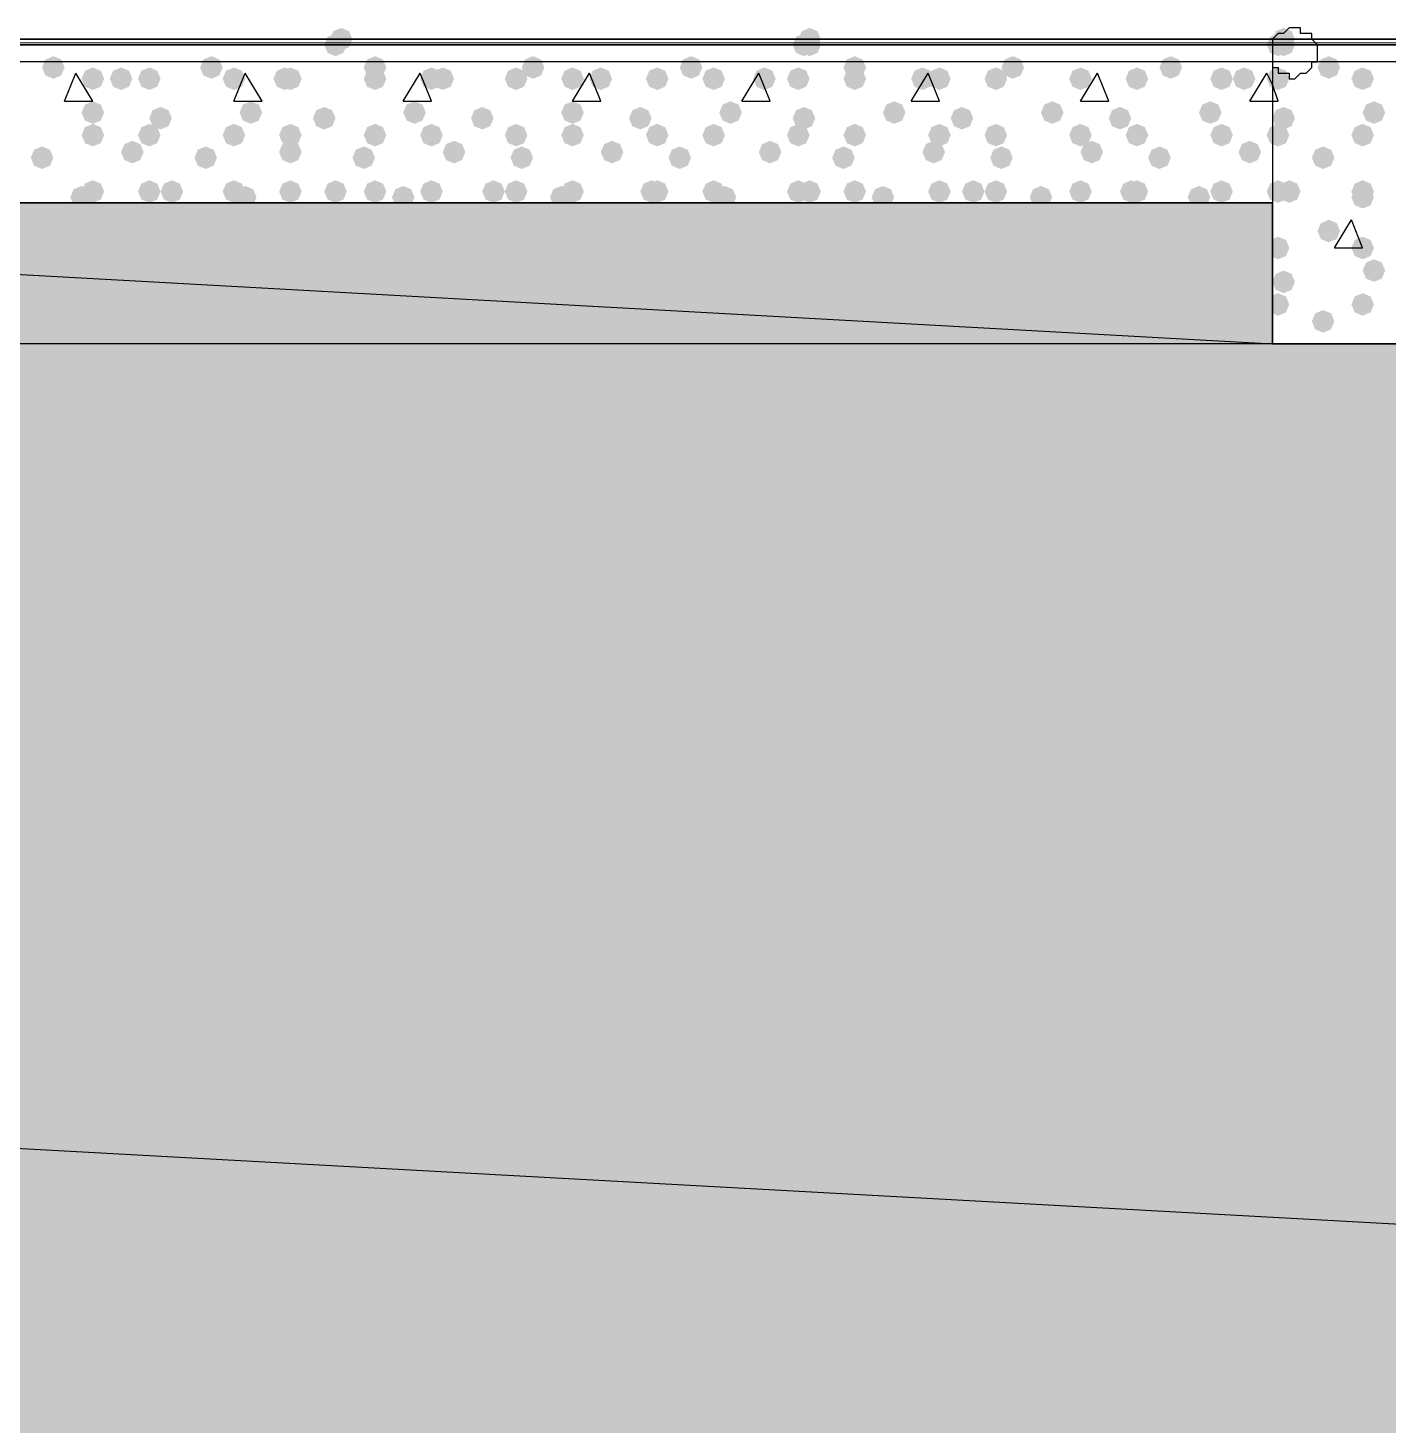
# Model space of a CAD drawing. Header units: millimetres. Extents: x 0 to 420, y 0 to 297.
# Drawn here: x 149.42 to 159.62, y 217.69 to 228.18 of the extents above; entities that cross this region are included whole.
import ezdxf

# ---------------------------------------------------------------- set-up
doc = ezdxf.new("R2010")
doc.units = ezdxf.units.MM
doc.layers.get('0').update_dxf_attribs({"linetype": 'CONTINUOUS'})

msp = doc.modelspace()

# ---------------------------------------------------------------- hatches: boundary and pattern name
at = {"true_color": 0x0000fe}
for points in [[(151.807333, 228.049667), (151.782463, 227.989871), (151.722667, 227.965), (151.662871, 227.989871), (151.638, 228.049667), (151.662871, 228.109462), (151.722667, 228.134333), (151.782462, 228.109463)], [(151.807333, 228.049667), (151.782463, 227.989871), (151.722667, 227.965), (151.662871, 227.989871), (151.638, 228.049667), (151.662871, 228.109462), (151.722667, 228.134333), (151.782462, 228.109463)], [(151.807333, 228.049667), (151.782463, 227.989871), (151.722667, 227.965), (151.662871, 227.989871), (151.638, 228.049667), (151.662871, 228.109462), (151.722667, 228.134333), (151.782462, 228.109463)], [(151.849667, 228.092), (151.824796, 228.032204), (151.765, 228.007333), (151.705204, 228.032204), (151.680333, 228.092), (151.705204, 228.151796), (151.765, 228.176667), (151.824796, 228.151796)], [(155.321, 228.049667), (155.296129, 227.989871), (155.236333, 227.965), (155.176538, 227.989871), (155.151667, 228.049667), (155.176537, 228.109462), (155.236333, 228.134333), (155.296129, 228.109463)], [(155.363333, 228.092), (155.338462, 228.032204), (155.278667, 228.007333), (155.218871, 228.032204), (155.194, 228.092), (155.218871, 228.151796), (155.278667, 228.176667), (155.338462, 228.151796)], [(155.363333, 228.049667), (155.338462, 227.989871), (155.278667, 227.965), (155.218871, 227.989871), (155.194, 228.049667), (155.218871, 228.109462), (155.278667, 228.134333), (155.338462, 228.109463)], [(155.363333, 228.049667), (155.338462, 227.989871), (155.278667, 227.965), (155.218871, 227.989871), (155.194, 228.049667), (155.218871, 228.109462), (155.278667, 228.134333), (155.338462, 228.109463)], [(158.877, 228.049667), (158.852129, 227.989871), (158.792333, 227.965), (158.732538, 227.989871), (158.707667, 228.049667), (158.732537, 228.109462), (158.792333, 228.134333), (158.852129, 228.109463)], [(158.877, 228.049667), (158.852129, 227.989871), (158.792333, 227.965), (158.732538, 227.989871), (158.707667, 228.049667), (158.732537, 228.109462), (158.792333, 228.134333), (158.852129, 228.109463)], [(158.919333, 228.092), (158.894463, 228.032204), (158.834667, 228.007333), (158.774871, 228.032204), (158.75, 228.092), (158.774871, 228.151796), (158.834667, 228.176667), (158.894462, 228.151796)], [(158.919333, 228.049667), (158.894463, 227.989871), (158.834667, 227.965), (158.774871, 227.989871), (158.75, 228.049667), (158.774871, 228.109462), (158.834667, 228.134333), (158.894462, 228.109463)]]:
    msp.add_hatch(color=0, dxfattribs=at).paths.add_polyline_path(points, flags=0)
at = {"true_color": 0x000007}
h = msp.add_hatch(color=0, dxfattribs=at)
h.paths.add_polyline_path([(38.565667, 228.049667), (386.969, 228.049667)], flags=0)
h.paths.add_polyline_path([(386.969, 228.049667), (38.565667, 228.049667)], flags=0)
at = {"true_color": 0x000008}
for points in [[(149.690667, 227.880333), (149.665796, 227.820537), (149.606, 227.795667), (149.546204, 227.820537), (149.521333, 227.880333), (149.546204, 227.940129), (149.606, 227.965), (149.665796, 227.940129)], [(150.876, 227.880333), (150.851129, 227.820537), (150.791333, 227.795667), (150.731538, 227.820537), (150.706667, 227.880333), (150.731537, 227.940129), (150.791333, 227.965), (150.851129, 227.940129)], [(152.103667, 227.880333), (152.078796, 227.820537), (152.019, 227.795667), (151.959204, 227.820537), (151.934333, 227.880333), (151.959204, 227.940129), (152.019, 227.965), (152.078796, 227.940129)], [(153.289, 227.880333), (153.264129, 227.820537), (153.204333, 227.795667), (153.144538, 227.820537), (153.119667, 227.880333), (153.144537, 227.940129), (153.204333, 227.965), (153.264129, 227.940129)], [(154.474333, 227.880333), (154.449463, 227.820537), (154.389667, 227.795667), (154.329871, 227.820537), (154.305, 227.880333), (154.329871, 227.940129), (154.389667, 227.965), (154.449462, 227.940129)], [(155.702, 227.880333), (155.677129, 227.820537), (155.617333, 227.795667), (155.557538, 227.820537), (155.532667, 227.880333), (155.557537, 227.940129), (155.617333, 227.965), (155.677129, 227.940129)], [(156.887333, 227.880333), (156.862462, 227.820537), (156.802667, 227.795667), (156.742871, 227.820537), (156.718, 227.880333), (156.742871, 227.940129), (156.802667, 227.965), (156.862462, 227.940129)], [(158.072667, 227.880333), (158.047796, 227.820537), (157.988, 227.795667), (157.928204, 227.820537), (157.903333, 227.880333), (157.928204, 227.940129), (157.988, 227.965), (158.047796, 227.940129)], [(149.987, 227.795667), (149.962129, 227.735871), (149.902333, 227.711), (149.842538, 227.735871), (149.817667, 227.795667), (149.842537, 227.855462), (149.902333, 227.880333), (149.962129, 227.855463)], [(150.198667, 227.795667), (150.173796, 227.735871), (150.114, 227.711), (150.054204, 227.735871), (150.029333, 227.795667), (150.054204, 227.855462), (150.114, 227.880333), (150.173796, 227.855463)], [(150.410333, 227.795667), (150.385463, 227.735871), (150.325667, 227.711), (150.265871, 227.735871), (150.241, 227.795667), (150.265871, 227.855462), (150.325667, 227.880333), (150.385462, 227.855463)], [(151.045333, 227.795667), (151.020463, 227.735871), (150.960667, 227.711), (150.900871, 227.735871), (150.876, 227.795667), (150.900871, 227.855462), (150.960667, 227.880333), (151.020462, 227.855463)], [(151.426333, 227.795667), (151.401462, 227.735871), (151.341667, 227.711), (151.281871, 227.735871), (151.257, 227.795667), (151.281871, 227.855462), (151.341667, 227.880333), (151.401462, 227.855463)], [(151.468667, 227.795667), (151.443796, 227.735871), (151.384, 227.711), (151.324204, 227.735871), (151.299333, 227.795667), (151.324204, 227.855462), (151.384, 227.880333), (151.443796, 227.855463)], [(152.103667, 227.795667), (152.078796, 227.735871), (152.019, 227.711), (151.959204, 227.735871), (151.934333, 227.795667), (151.959204, 227.855462), (152.019, 227.880333), (152.078796, 227.855463)], [(152.527, 227.795667), (152.502129, 227.735871), (152.442333, 227.711), (152.382538, 227.735871), (152.357667, 227.795667), (152.382537, 227.855462), (152.442333, 227.880333), (152.502129, 227.855463)], [(152.611667, 227.795667), (152.586796, 227.735871), (152.527, 227.711), (152.467204, 227.735871), (152.442333, 227.795667), (152.467204, 227.855462), (152.527, 227.880333), (152.586796, 227.855463)], [(153.162, 227.795667), (153.137129, 227.735871), (153.077333, 227.711), (153.017538, 227.735871), (152.992667, 227.795667), (153.017537, 227.855462), (153.077333, 227.880333), (153.137129, 227.855463)], [(153.585333, 227.795667), (153.560463, 227.735871), (153.500667, 227.711), (153.440871, 227.735871), (153.416, 227.795667), (153.440871, 227.855462), (153.500667, 227.880333), (153.560462, 227.855463)], [(153.797, 227.795667), (153.772129, 227.735871), (153.712333, 227.711), (153.652538, 227.735871), (153.627667, 227.795667), (153.652537, 227.855462), (153.712333, 227.880333), (153.772129, 227.855463)], [(154.220333, 227.795667), (154.195463, 227.735871), (154.135667, 227.711), (154.075871, 227.735871), (154.051, 227.795667), (154.075871, 227.855462), (154.135667, 227.880333), (154.195462, 227.855463)], [(154.643667, 227.795667), (154.618796, 227.735871), (154.559, 227.711), (154.499204, 227.735871), (154.474333, 227.795667), (154.499204, 227.855462), (154.559, 227.880333), (154.618796, 227.855463)], [(155.024667, 227.795667), (154.999796, 227.735871), (154.94, 227.711), (154.880204, 227.735871), (154.855333, 227.795667), (154.880204, 227.855462), (154.94, 227.880333), (154.999796, 227.855463)], [(155.278667, 227.795667), (155.253796, 227.735871), (155.194, 227.711), (155.134204, 227.735871), (155.109333, 227.795667), (155.134204, 227.855462), (155.194, 227.880333), (155.253796, 227.855463)], [(155.702, 227.795667), (155.677129, 227.735871), (155.617333, 227.711), (155.557538, 227.735871), (155.532667, 227.795667), (155.557537, 227.855462), (155.617333, 227.880333), (155.677129, 227.855463)], [(156.21, 227.795667), (156.185129, 227.735871), (156.125333, 227.711), (156.065538, 227.735871), (156.040667, 227.795667), (156.065537, 227.855462), (156.125333, 227.880333), (156.185129, 227.855463)], [(156.337, 227.795667), (156.312129, 227.735871), (156.252333, 227.711), (156.192538, 227.735871), (156.167667, 227.795667), (156.192537, 227.855462), (156.252333, 227.880333), (156.312129, 227.855463)], [(156.760333, 227.795667), (156.735463, 227.735871), (156.675667, 227.711), (156.615871, 227.735871), (156.591, 227.795667), (156.615871, 227.855462), (156.675667, 227.880333), (156.735462, 227.855463)], [(157.395333, 227.795667), (157.370463, 227.735871), (157.310667, 227.711), (157.250871, 227.735871), (157.226, 227.795667), (157.250871, 227.855462), (157.310667, 227.880333), (157.370462, 227.855463)], [(157.395333, 227.795667), (157.370463, 227.735871), (157.310667, 227.711), (157.250871, 227.735871), (157.226, 227.795667), (157.250871, 227.855462), (157.310667, 227.880333), (157.370462, 227.855463)], [(157.818667, 227.795667), (157.793796, 227.735871), (157.734, 227.711), (157.674204, 227.735871), (157.649333, 227.795667), (157.674204, 227.855462), (157.734, 227.880333), (157.793796, 227.855463)], [(158.453667, 227.795667), (158.428796, 227.735871), (158.369, 227.711), (158.309204, 227.735871), (158.284333, 227.795667), (158.309204, 227.855462), (158.369, 227.880333), (158.428796, 227.855463)], [(158.623, 227.795667), (158.598129, 227.735871), (158.538333, 227.711), (158.478538, 227.735871), (158.453667, 227.795667), (158.478537, 227.855462), (158.538333, 227.880333), (158.598129, 227.855463)], [(149.987, 227.541667), (149.962129, 227.481871), (149.902333, 227.457), (149.842538, 227.481871), (149.817667, 227.541667), (149.842537, 227.601462), (149.902333, 227.626333), (149.962129, 227.601463)], [(150.495, 227.499333), (150.470129, 227.439537), (150.410333, 227.414667), (150.350538, 227.439537), (150.325667, 227.499333), (150.350537, 227.559129), (150.410333, 227.584), (150.470129, 227.559129)], [(151.172333, 227.541667), (151.147462, 227.481871), (151.087667, 227.457), (151.027871, 227.481871), (151.003, 227.541667), (151.027871, 227.601462), (151.087667, 227.626333), (151.147462, 227.601463)], [(151.722667, 227.499333), (151.697796, 227.439537), (151.638, 227.414667), (151.578204, 227.439537), (151.553333, 227.499333), (151.578204, 227.559129), (151.638, 227.584), (151.697796, 227.559129)], [(152.4, 227.541667), (152.375129, 227.481871), (152.315333, 227.457), (152.255538, 227.481871), (152.230667, 227.541667), (152.255537, 227.601462), (152.315333, 227.626333), (152.375129, 227.601463)], [(152.908, 227.499333), (152.883129, 227.439537), (152.823333, 227.414667), (152.763537, 227.439537), (152.738667, 227.499333), (152.763537, 227.559129), (152.823333, 227.584), (152.883129, 227.559129)], [(153.585333, 227.541667), (153.560463, 227.481871), (153.500667, 227.457), (153.440871, 227.481871), (153.416, 227.541667), (153.440871, 227.601462), (153.500667, 227.626333), (153.560462, 227.601463)], [(154.093333, 227.499333), (154.068463, 227.439537), (154.008667, 227.414667), (153.948871, 227.439537), (153.924, 227.499333), (153.948871, 227.559129), (154.008667, 227.584), (154.068462, 227.559129)], [(154.770667, 227.541667), (154.745796, 227.481871), (154.686, 227.457), (154.626204, 227.481871), (154.601333, 227.541667), (154.626204, 227.601462), (154.686, 227.626333), (154.745796, 227.601463)], [(155.321, 227.499333), (155.296129, 227.439537), (155.236333, 227.414667), (155.176538, 227.439537), (155.151667, 227.499333), (155.176537, 227.559129), (155.236333, 227.584), (155.296129, 227.559129)], [(155.998333, 227.541667), (155.973462, 227.481871), (155.913667, 227.457), (155.853871, 227.481871), (155.829, 227.541667), (155.853871, 227.601462), (155.913667, 227.626333), (155.973462, 227.601463)], [(156.506333, 227.499333), (156.481462, 227.439537), (156.421667, 227.414667), (156.361871, 227.439537), (156.337, 227.499333), (156.361871, 227.559129), (156.421667, 227.584), (156.481462, 227.559129)], [(157.183667, 227.541667), (157.158796, 227.481871), (157.099, 227.457), (157.039204, 227.481871), (157.014333, 227.541667), (157.039204, 227.601462), (157.099, 227.626333), (157.158796, 227.601463)], [(157.691667, 227.499333), (157.666796, 227.439537), (157.607, 227.414667), (157.547204, 227.439537), (157.522333, 227.499333), (157.547204, 227.559129), (157.607, 227.584), (157.666796, 227.559129)], [(158.369, 227.541667), (158.344129, 227.481871), (158.284333, 227.457), (158.224538, 227.481871), (158.199667, 227.541667), (158.224537, 227.601462), (158.284333, 227.626333), (158.344129, 227.601463)], [(149.987, 227.372333), (149.962129, 227.312537), (149.902333, 227.287667), (149.842538, 227.312537), (149.817667, 227.372333), (149.842537, 227.432129), (149.902333, 227.457), (149.962129, 227.432129)], [(150.410333, 227.372333), (150.385463, 227.312537), (150.325667, 227.287667), (150.265871, 227.312537), (150.241, 227.372333), (150.265871, 227.432129), (150.325667, 227.457), (150.385462, 227.432129)], [(151.045333, 227.372333), (151.020463, 227.312537), (150.960667, 227.287667), (150.900871, 227.312537), (150.876, 227.372333), (150.900871, 227.432129), (150.960667, 227.457), (151.020462, 227.432129)], [(151.468667, 227.372333), (151.443796, 227.312537), (151.384, 227.287667), (151.324204, 227.312537), (151.299333, 227.372333), (151.324204, 227.432129), (151.384, 227.457), (151.443796, 227.432129)], [(152.103667, 227.372333), (152.078796, 227.312537), (152.019, 227.287667), (151.959204, 227.312537), (151.934333, 227.372333), (151.959204, 227.432129), (152.019, 227.457), (152.078796, 227.432129)], [(152.527, 227.372333), (152.502129, 227.312537), (152.442333, 227.287667), (152.382538, 227.312537), (152.357667, 227.372333), (152.382537, 227.432129), (152.442333, 227.457), (152.502129, 227.432129)], [(153.162, 227.372333), (153.137129, 227.312537), (153.077333, 227.287667), (153.017538, 227.312537), (152.992667, 227.372333), (153.017537, 227.432129), (153.077333, 227.457), (153.137129, 227.432129)], [(153.585333, 227.372333), (153.560463, 227.312537), (153.500667, 227.287667), (153.440871, 227.312537), (153.416, 227.372333), (153.440871, 227.432129), (153.500667, 227.457), (153.560462, 227.432129)], [(154.220333, 227.372333), (154.195463, 227.312537), (154.135667, 227.287667), (154.075871, 227.312537), (154.051, 227.372333), (154.075871, 227.432129), (154.135667, 227.457), (154.195462, 227.432129)], [(154.643667, 227.372333), (154.618796, 227.312537), (154.559, 227.287667), (154.499204, 227.312537), (154.474333, 227.372333), (154.499204, 227.432129), (154.559, 227.457), (154.618796, 227.432129)], [(155.278667, 227.372333), (155.253796, 227.312537), (155.194, 227.287667), (155.134204, 227.312537), (155.109333, 227.372333), (155.134204, 227.432129), (155.194, 227.457), (155.253796, 227.432129)], [(155.702, 227.372333), (155.677129, 227.312537), (155.617333, 227.287667), (155.557538, 227.312537), (155.532667, 227.372333), (155.557537, 227.432129), (155.617333, 227.457), (155.677129, 227.432129)], [(156.337, 227.372333), (156.312129, 227.312537), (156.252333, 227.287667), (156.192538, 227.312537), (156.167667, 227.372333), (156.192537, 227.432129), (156.252333, 227.457), (156.312129, 227.432129)], [(156.760333, 227.372333), (156.735463, 227.312537), (156.675667, 227.287667), (156.615871, 227.312537), (156.591, 227.372333), (156.615871, 227.432129), (156.675667, 227.457), (156.735462, 227.432129)], [(157.395333, 227.372333), (157.370463, 227.312537), (157.310667, 227.287667), (157.250871, 227.312537), (157.226, 227.372333), (157.250871, 227.432129), (157.310667, 227.457), (157.370462, 227.432129)], [(157.818667, 227.372333), (157.793796, 227.312537), (157.734, 227.287667), (157.674204, 227.312537), (157.649333, 227.372333), (157.674204, 227.432129), (157.734, 227.457), (157.793796, 227.432129)], [(158.453667, 227.372333), (158.428796, 227.312537), (158.369, 227.287667), (158.309204, 227.312537), (158.284333, 227.372333), (158.309204, 227.432129), (158.369, 227.457), (158.428796, 227.432129)], [(149.606, 227.203), (149.581129, 227.143204), (149.521333, 227.118333), (149.461538, 227.143204), (149.436667, 227.203), (149.461537, 227.262796), (149.521333, 227.287667), (149.581129, 227.262796)], [(150.283333, 227.245333), (150.258463, 227.185537), (150.198667, 227.160667), (150.138871, 227.185537), (150.114, 227.245333), (150.138871, 227.305129), (150.198667, 227.33), (150.258462, 227.305129)], [(150.833667, 227.203), (150.808796, 227.143204), (150.749, 227.118333), (150.689204, 227.143204), (150.664333, 227.203), (150.689204, 227.262796), (150.749, 227.287667), (150.808796, 227.262796)], [(151.468667, 227.245333), (151.443796, 227.185537), (151.384, 227.160667), (151.324204, 227.185537), (151.299333, 227.245333), (151.324204, 227.305129), (151.384, 227.33), (151.443796, 227.305129)], [(152.019, 227.203), (151.994129, 227.143204), (151.934333, 227.118333), (151.874538, 227.143204), (151.849667, 227.203), (151.874537, 227.262796), (151.934333, 227.287667), (151.994129, 227.262796)], [(152.696333, 227.245333), (152.671462, 227.185537), (152.611667, 227.160667), (152.551871, 227.185537), (152.527, 227.245333), (152.551871, 227.305129), (152.611667, 227.33), (152.671462, 227.305129)], [(153.204333, 227.203), (153.179463, 227.143204), (153.119667, 227.118333), (153.059871, 227.143204), (153.035, 227.203), (153.059871, 227.262796), (153.119667, 227.287667), (153.179462, 227.262796)], [(153.881667, 227.245333), (153.856796, 227.185537), (153.797, 227.160667), (153.737204, 227.185537), (153.712333, 227.245333), (153.737204, 227.305129), (153.797, 227.33), (153.856796, 227.305129)], [(154.389667, 227.203), (154.364796, 227.143204), (154.305, 227.118333), (154.245204, 227.143204), (154.220333, 227.203), (154.245204, 227.262796), (154.305, 227.287667), (154.364796, 227.262796)], [(155.067, 227.245333), (155.042129, 227.185537), (154.982333, 227.160667), (154.922538, 227.185537), (154.897667, 227.245333), (154.922537, 227.305129), (154.982333, 227.33), (155.042129, 227.305129)], [(155.617333, 227.203), (155.592462, 227.143204), (155.532667, 227.118333), (155.472871, 227.143204), (155.448, 227.203), (155.472871, 227.262796), (155.532667, 227.287667), (155.592462, 227.262796)], [(156.294667, 227.245333), (156.269796, 227.185537), (156.21, 227.160667), (156.150204, 227.185537), (156.125333, 227.245333), (156.150204, 227.305129), (156.21, 227.33), (156.269796, 227.305129)], [(156.802667, 227.203), (156.777796, 227.143204), (156.718, 227.118333), (156.658204, 227.143204), (156.633333, 227.203), (156.658204, 227.262796), (156.718, 227.287667), (156.777796, 227.262796)], [(157.48, 227.245333), (157.455129, 227.185537), (157.395333, 227.160667), (157.335538, 227.185537), (157.310667, 227.245333), (157.335537, 227.305129), (157.395333, 227.33), (157.455129, 227.305129)], [(157.988, 227.203), (157.963129, 227.143204), (157.903333, 227.118333), (157.843538, 227.143204), (157.818667, 227.203), (157.843537, 227.262796), (157.903333, 227.287667), (157.963129, 227.262796)], [(158.665333, 227.245333), (158.640463, 227.185537), (158.580667, 227.160667), (158.520871, 227.185537), (158.496, 227.245333), (158.520871, 227.305129), (158.580667, 227.33), (158.640462, 227.305129)], [(149.902333, 226.906667), (149.877462, 226.846871), (149.817667, 226.822), (149.757871, 226.846871), (149.733, 226.906667), (149.757871, 226.966462), (149.817667, 226.991333), (149.877462, 226.966463)], [(149.987, 226.949), (149.962129, 226.889204), (149.902333, 226.864333), (149.842538, 226.889204), (149.817667, 226.949), (149.842537, 227.008796), (149.902333, 227.033667), (149.962129, 227.008796)], [(150.410333, 226.949), (150.385463, 226.889204), (150.325667, 226.864333), (150.265871, 226.889204), (150.241, 226.949), (150.265871, 227.008796), (150.325667, 227.033667), (150.385462, 227.008796)], [(150.579667, 226.949), (150.554796, 226.889204), (150.495, 226.864333), (150.435204, 226.889204), (150.410333, 226.949), (150.435204, 227.008796), (150.495, 227.033667), (150.554796, 227.008796)], [(151.045333, 226.949), (151.020463, 226.889204), (150.960667, 226.864333), (150.900871, 226.889204), (150.876, 226.949), (150.900871, 227.008796), (150.960667, 227.033667), (151.020462, 227.008796)], [(151.13, 226.906667), (151.105129, 226.846871), (151.045333, 226.822), (150.985538, 226.846871), (150.960667, 226.906667), (150.985537, 226.966462), (151.045333, 226.991333), (151.105129, 226.966463)], [(151.468667, 226.949), (151.443796, 226.889204), (151.384, 226.864333), (151.324204, 226.889204), (151.299333, 226.949), (151.324204, 227.008796), (151.384, 227.033667), (151.443796, 227.008796)], [(151.807333, 226.949), (151.782463, 226.889204), (151.722667, 226.864333), (151.662871, 226.889204), (151.638, 226.949), (151.662871, 227.008796), (151.722667, 227.033667), (151.782462, 227.008796)], [(152.103667, 226.949), (152.078796, 226.889204), (152.019, 226.864333), (151.959204, 226.889204), (151.934333, 226.949), (151.959204, 227.008796), (152.019, 227.033667), (152.078796, 227.008796)], [(152.315333, 226.906667), (152.290462, 226.846871), (152.230667, 226.822), (152.170871, 226.846871), (152.146, 226.906667), (152.170871, 226.966462), (152.230667, 226.991333), (152.290462, 226.966463)], [(152.527, 226.949), (152.502129, 226.889204), (152.442333, 226.864333), (152.382538, 226.889204), (152.357667, 226.949), (152.382537, 227.008796), (152.442333, 227.033667), (152.502129, 227.008796)], [(152.992667, 226.949), (152.967796, 226.889204), (152.908, 226.864333), (152.848204, 226.889204), (152.823333, 226.949), (152.848204, 227.008796), (152.908, 227.033667), (152.967796, 227.008796)], [(153.162, 226.949), (153.137129, 226.889204), (153.077333, 226.864333), (153.017538, 226.889204), (152.992667, 226.949), (153.017537, 227.008796), (153.077333, 227.033667), (153.137129, 227.008796)], [(153.500667, 226.906667), (153.475796, 226.846871), (153.416, 226.822), (153.356204, 226.846871), (153.331333, 226.906667), (153.356204, 226.966462), (153.416, 226.991333), (153.475796, 226.966463)], [(153.585333, 226.949), (153.560463, 226.889204), (153.500667, 226.864333), (153.440871, 226.889204), (153.416, 226.949), (153.440871, 227.008796), (153.500667, 227.033667), (153.560462, 227.008796)], [(154.178, 226.949), (154.153129, 226.889204), (154.093333, 226.864333), (154.033537, 226.889204), (154.008667, 226.949), (154.033537, 227.008796), (154.093333, 227.033667), (154.153129, 227.008796)], [(154.220333, 226.949), (154.195463, 226.889204), (154.135667, 226.864333), (154.075871, 226.889204), (154.051, 226.949), (154.075871, 227.008796), (154.135667, 227.033667), (154.195462, 227.008796)], [(154.643667, 226.949), (154.618796, 226.889204), (154.559, 226.864333), (154.499204, 226.889204), (154.474333, 226.949), (154.499204, 227.008796), (154.559, 227.033667), (154.618796, 227.008796)], [(154.728333, 226.906667), (154.703463, 226.846871), (154.643667, 226.822), (154.583871, 226.846871), (154.559, 226.906667), (154.583871, 226.966462), (154.643667, 226.991333), (154.703462, 226.966463)], [(155.278667, 226.949), (155.253796, 226.889204), (155.194, 226.864333), (155.134204, 226.889204), (155.109333, 226.949), (155.134204, 227.008796), (155.194, 227.033667), (155.253796, 227.008796)], [(155.363333, 226.949), (155.338462, 226.889204), (155.278667, 226.864333), (155.218871, 226.889204), (155.194, 226.949), (155.218871, 227.008796), (155.278667, 227.033667), (155.338462, 227.008796)], [(155.702, 226.949), (155.677129, 226.889204), (155.617333, 226.864333), (155.557538, 226.889204), (155.532667, 226.949), (155.557537, 227.008796), (155.617333, 227.033667), (155.677129, 227.008796)], [(155.913667, 226.906667), (155.888796, 226.846871), (155.829, 226.822), (155.769204, 226.846871), (155.744333, 226.906667), (155.769204, 226.966462), (155.829, 226.991333), (155.888796, 226.966463)], [(156.337, 226.949), (156.312129, 226.889204), (156.252333, 226.864333), (156.192538, 226.889204), (156.167667, 226.949), (156.192537, 227.008796), (156.252333, 227.033667), (156.312129, 227.008796)], [(156.591, 226.949), (156.566129, 226.889204), (156.506333, 226.864333), (156.446538, 226.889204), (156.421667, 226.949), (156.446537, 227.008796), (156.506333, 227.033667), (156.566129, 227.008796)], [(156.760333, 226.949), (156.735463, 226.889204), (156.675667, 226.864333), (156.615871, 226.889204), (156.591, 226.949), (156.615871, 227.008796), (156.675667, 227.033667), (156.735462, 227.008796)], [(157.099, 226.906667), (157.074129, 226.846871), (157.014333, 226.822), (156.954538, 226.846871), (156.929667, 226.906667), (156.954537, 226.966462), (157.014333, 226.991333), (157.074129, 226.966463)], [(157.395333, 226.949), (157.370463, 226.889204), (157.310667, 226.864333), (157.250871, 226.889204), (157.226, 226.949), (157.250871, 227.008796), (157.310667, 227.033667), (157.370462, 227.008796)], [(157.776333, 226.949), (157.751463, 226.889204), (157.691667, 226.864333), (157.631871, 226.889204), (157.607, 226.949), (157.631871, 227.008796), (157.691667, 227.033667), (157.751462, 227.008796)], [(157.818667, 226.949), (157.793796, 226.889204), (157.734, 226.864333), (157.674204, 226.889204), (157.649333, 226.949), (157.674204, 227.008796), (157.734, 227.033667), (157.793796, 227.008796)], [(158.284333, 226.906667), (158.259462, 226.846871), (158.199667, 226.822), (158.139871, 226.846871), (158.115, 226.906667), (158.139871, 226.966462), (158.199667, 226.991333), (158.259462, 226.966463)], [(158.453667, 226.949), (158.428796, 226.889204), (158.369, 226.864333), (158.309204, 226.889204), (158.284333, 226.949), (158.309204, 227.008796), (158.369, 227.033667), (158.428796, 227.008796)]]:
    msp.add_hatch(color=0, dxfattribs=at).paths.add_polyline_path(points, flags=0)
at = {"true_color": 0x000007}
for points in [[(159.258, 227.880333), (159.233129, 227.820537), (159.173333, 227.795667), (159.113538, 227.820537), (159.088667, 227.880333), (159.113537, 227.940129), (159.173333, 227.965), (159.233129, 227.940129)], [(158.877, 227.795667), (158.852129, 227.735871), (158.792333, 227.711), (158.732538, 227.735871), (158.707667, 227.795667), (158.732537, 227.855462), (158.792333, 227.880333), (158.852129, 227.855463)], [(159.512, 227.795667), (159.487129, 227.735871), (159.427333, 227.711), (159.367538, 227.735871), (159.342667, 227.795667), (159.367537, 227.855462), (159.427333, 227.880333), (159.487129, 227.855463)], [(158.919333, 227.499333), (158.894463, 227.439537), (158.834667, 227.414667), (158.774871, 227.439537), (158.75, 227.499333), (158.774871, 227.559129), (158.834667, 227.584), (158.894462, 227.559129)], [(159.596667, 227.541667), (159.571796, 227.481871), (159.512, 227.457), (159.452204, 227.481871), (159.427333, 227.541667), (159.452204, 227.601462), (159.512, 227.626333), (159.571796, 227.601463)], [(158.877, 227.372333), (158.852129, 227.312537), (158.792333, 227.287667), (158.732538, 227.312537), (158.707667, 227.372333), (158.732537, 227.432129), (158.792333, 227.457), (158.852129, 227.432129)], [(159.512, 227.372333), (159.487129, 227.312537), (159.427333, 227.287667), (159.367538, 227.312537), (159.342667, 227.372333), (159.367537, 227.432129), (159.427333, 227.457), (159.487129, 227.432129)], [(159.215667, 227.203), (159.190796, 227.143204), (159.131, 227.118333), (159.071204, 227.143204), (159.046333, 227.203), (159.071204, 227.262796), (159.131, 227.287667), (159.190796, 227.262796)], [(158.877, 226.949), (158.852129, 226.889204), (158.792333, 226.864333), (158.732538, 226.889204), (158.707667, 226.949), (158.732537, 227.008796), (158.792333, 227.033667), (158.852129, 227.008796)], [(158.961667, 226.949), (158.936796, 226.889204), (158.877, 226.864333), (158.817204, 226.889204), (158.792333, 226.949), (158.817204, 227.008796), (158.877, 227.033667), (158.936796, 227.008796)], [(159.512, 226.949), (159.487129, 226.889204), (159.427333, 226.864333), (159.367538, 226.889204), (159.342667, 226.949), (159.367537, 227.008796), (159.427333, 227.033667), (159.487129, 227.008796)], [(159.512, 226.906667), (159.487129, 226.846871), (159.427333, 226.822), (159.367538, 226.846871), (159.342667, 226.906667), (159.367537, 226.966462), (159.427333, 226.991333), (159.487129, 226.966463)], [(159.258, 226.652667), (159.233129, 226.592871), (159.173333, 226.568), (159.113538, 226.592871), (159.088667, 226.652667), (159.113537, 226.712462), (159.173333, 226.737333), (159.233129, 226.712463)], [(158.877, 226.525667), (158.852129, 226.465871), (158.792333, 226.441), (158.732538, 226.465871), (158.707667, 226.525667), (158.732537, 226.585462), (158.792333, 226.610333), (158.852129, 226.585463)], [(159.512, 226.525667), (159.487129, 226.465871), (159.427333, 226.441), (159.367538, 226.465871), (159.342667, 226.525667), (159.367537, 226.585462), (159.427333, 226.610333), (159.487129, 226.585463)], [(159.596667, 226.356333), (159.571796, 226.296537), (159.512, 226.271667), (159.452204, 226.296537), (159.427333, 226.356333), (159.452204, 226.416129), (159.512, 226.441), (159.571796, 226.416129)], [(158.919333, 226.271667), (158.894463, 226.211871), (158.834667, 226.187), (158.774871, 226.211871), (158.75, 226.271667), (158.774871, 226.331462), (158.834667, 226.356333), (158.894462, 226.331463)], [(158.877, 226.102333), (158.852129, 226.042537), (158.792333, 226.017667), (158.732538, 226.042537), (158.707667, 226.102333), (158.732537, 226.162129), (158.792333, 226.187), (158.852129, 226.162129)], [(159.512, 226.102333), (159.487129, 226.042537), (159.427333, 226.017667), (159.367538, 226.042537), (159.342667, 226.102333), (159.367537, 226.162129), (159.427333, 226.187), (159.487129, 226.162129)], [(159.215667, 225.975333), (159.190796, 225.915537), (159.131, 225.890667), (159.071204, 225.915537), (159.046333, 225.975333), (159.071204, 226.035129), (159.131, 226.06), (159.190796, 226.035129)]]:
    msp.add_hatch(color=0, dxfattribs=at).paths.add_polyline_path(points, flags=0)
at = {"true_color": 0x000008}
h = msp.add_hatch(color=0, dxfattribs=at)
h.paths.add_polyline_path([(158.75, 226.864333), (139.657667, 226.864333), (158.75, 225.806)], flags=0)
h.paths.add_polyline_path([(139.657667, 226.864333), (158.75, 225.806), (139.657667, 225.806)], flags=0)
h = msp.add_hatch(color=0, dxfattribs=at)
h.paths.add_polyline_path([(385.826, 225.806), (39.708667, 225.806), (385.826, 206.756)], flags=0)
h.paths.add_polyline_path([(39.708667, 225.806), (385.826, 206.756), (39.708667, 206.756)], flags=0)

# ---------------------------------------------------------------- linework, layer by layer
at = {"color": 0, "true_color": 0x000007}
for points in [[(387.011333, 228.092), (38.481, 228.092), (38.481, 228.049667)], [(387.011333, 228.092), (38.523333, 228.092), (387.011333, 228.092), (38.523333, 228.049667)], [(38.523333, 228.049667), (387.011333, 228.049667)], [(387.011333, 228.049667), (386.969, 228.049667), (38.565667, 228.049667), (38.523333, 228.049667)], [(38.565667, 228.049667), (386.969, 228.049667)], [(158.75, 227.922667), (139.657667, 227.922667)], [(158.792333, 227.626333), (158.75, 227.753333)], [(158.75, 227.626333), (158.792333, 227.626333)], [(139.657667, 226.864333), (158.75, 226.864333)], [(159.215667, 226.525667), (159.342667, 226.737333)], [(159.427333, 226.525667), (159.342667, 226.737333)], [(159.215667, 226.525667), (159.427333, 226.525667)]]:
    msp.add_lwpolyline(points, dxfattribs=at)
for points in [[(158.75, 228.007333), (158.75, 227.965), (158.75, 227.922667), (158.75, 227.880333), (158.792333, 227.880333), (158.792333, 227.838), (158.834667, 227.838), (158.877, 227.838), (158.877, 227.795667), (158.919333, 227.795667), (158.961667, 227.838), (159.004, 227.838), (159.046333, 227.880333), (159.046333, 227.922667), (159.088667, 227.922667), (159.088667, 227.965), (159.088667, 228.007333), (159.088667, 228.049667), (159.046333, 228.092), (159.046333, 228.134333), (159.004, 228.134333), (158.961667, 228.134333), (158.961667, 228.176667), (158.919333, 228.176667), (158.877, 228.176667), (158.834667, 228.134333), (158.792333, 228.134333), (158.75, 228.092), (158.75, 228.049667)], [(38.523333, 228.049667), (387.011333, 228.049667)], [(38.565667, 228.049667), (386.969, 228.049667)], [(386.969, 228.049667), (38.565667, 228.049667)], [(158.75, 227.922667), (158.75, 225.806), (160.866667, 225.806), (160.866667, 227.922667)]]:
    msp.add_lwpolyline(points, close=True, dxfattribs=at)
at = {"color": 0, "true_color": 0x000008}
for points in [[(149.690667, 227.626333), (149.775333, 227.838)], [(149.902333, 227.626333), (149.775333, 227.838)], [(150.960667, 227.626333), (151.045333, 227.838)], [(151.172333, 227.626333), (151.045333, 227.838)], [(152.230667, 227.626333), (152.357667, 227.838)], [(152.442333, 227.626333), (152.357667, 227.838)], [(153.500667, 227.626333), (153.627667, 227.838)], [(153.712333, 227.626333), (153.627667, 227.838)], [(154.770667, 227.626333), (154.897667, 227.838)], [(154.982333, 227.626333), (154.897667, 227.838)], [(156.040667, 227.626333), (156.167667, 227.838)], [(156.252333, 227.626333), (156.167667, 227.838)], [(157.310667, 227.626333), (157.437667, 227.838)], [(157.522333, 227.626333), (157.437667, 227.838)], [(158.580667, 227.626333), (158.707667, 227.838)], [(158.75, 227.753333), (158.707667, 227.838)], [(149.690667, 227.626333), (149.902333, 227.626333)], [(150.960667, 227.626333), (151.172333, 227.626333)], [(152.230667, 227.626333), (152.442333, 227.626333)], [(153.500667, 227.626333), (153.712333, 227.626333)], [(154.770667, 227.626333), (154.982333, 227.626333)], [(156.040667, 227.626333), (156.252333, 227.626333)], [(157.310667, 227.626333), (157.522333, 227.626333)], [(158.580667, 227.626333), (158.75, 227.626333)]]:
    msp.add_lwpolyline(points, dxfattribs=at)
for points in [[(158.75, 226.864333), (139.657667, 226.864333), (158.75, 225.806)], [(139.657667, 226.864333), (158.75, 225.806), (139.657667, 225.806)], [(385.826, 225.806), (39.708667, 225.806), (385.826, 206.756)], [(39.708667, 225.806), (385.826, 206.756), (39.708667, 206.756)]]:
    msp.add_lwpolyline(points, close=True, dxfattribs=at)

doc.saveas('drawing.dxf')
